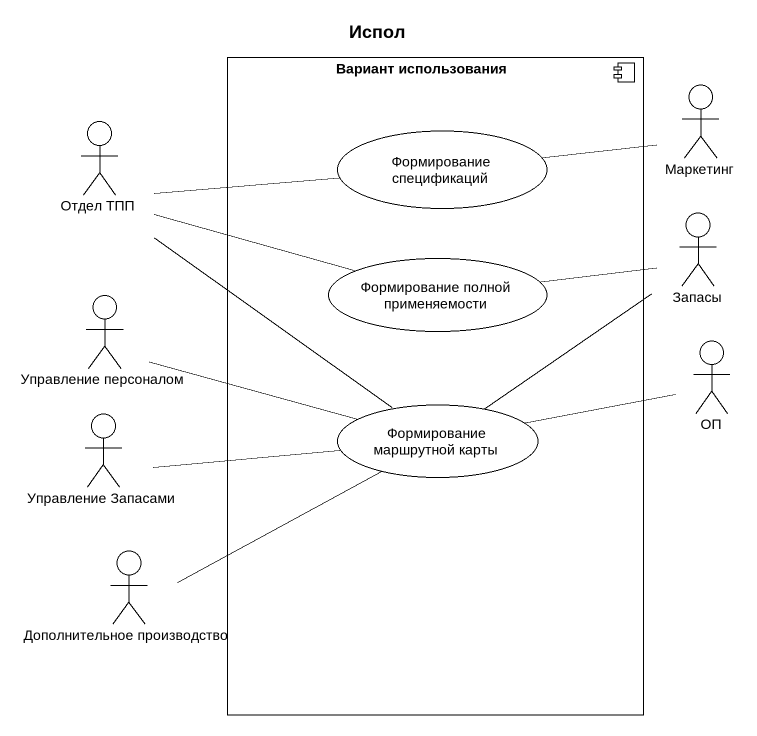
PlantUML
@startuml
title Испол
component "Вариант использования" as Вариант_использования {
  usecase "Формирование спецификаций" as Формирование_спецификаций
  usecase "Формирование полной применяемости" as Формирование_полной
  usecase "Формирование маршрутной карты" as Формирование_маршрутной
}
actor Маркетинг
actor "Отдел ТПП" as Отдел_ТПП
actor Запасы
actor "Управление персоналом" as Управление_персоналом
actor ОП
actor "Управление Запасами" as Управление_Запасами
actor "Дополнительное производство" as Дополнительное_производство
Отдел_ТПП -right- Формирование_спецификаций
Отдел_ТПП -right- Формирование_полной
Отдел_ТПП -- Формирование_маршрутной
Формирование_спецификаций -right- Маркетинг
Формирование_полной -right- Запасы
Управление_персоналом -right- Формирование_маршрутной
Управление_Запасами -right- Формирование_маршрутной
Формирование_маршрутной -up- Запасы
Формирование_маршрутной -right- ОП
Дополнительное_производство -right- Формирование_маршрутной
@enduml
